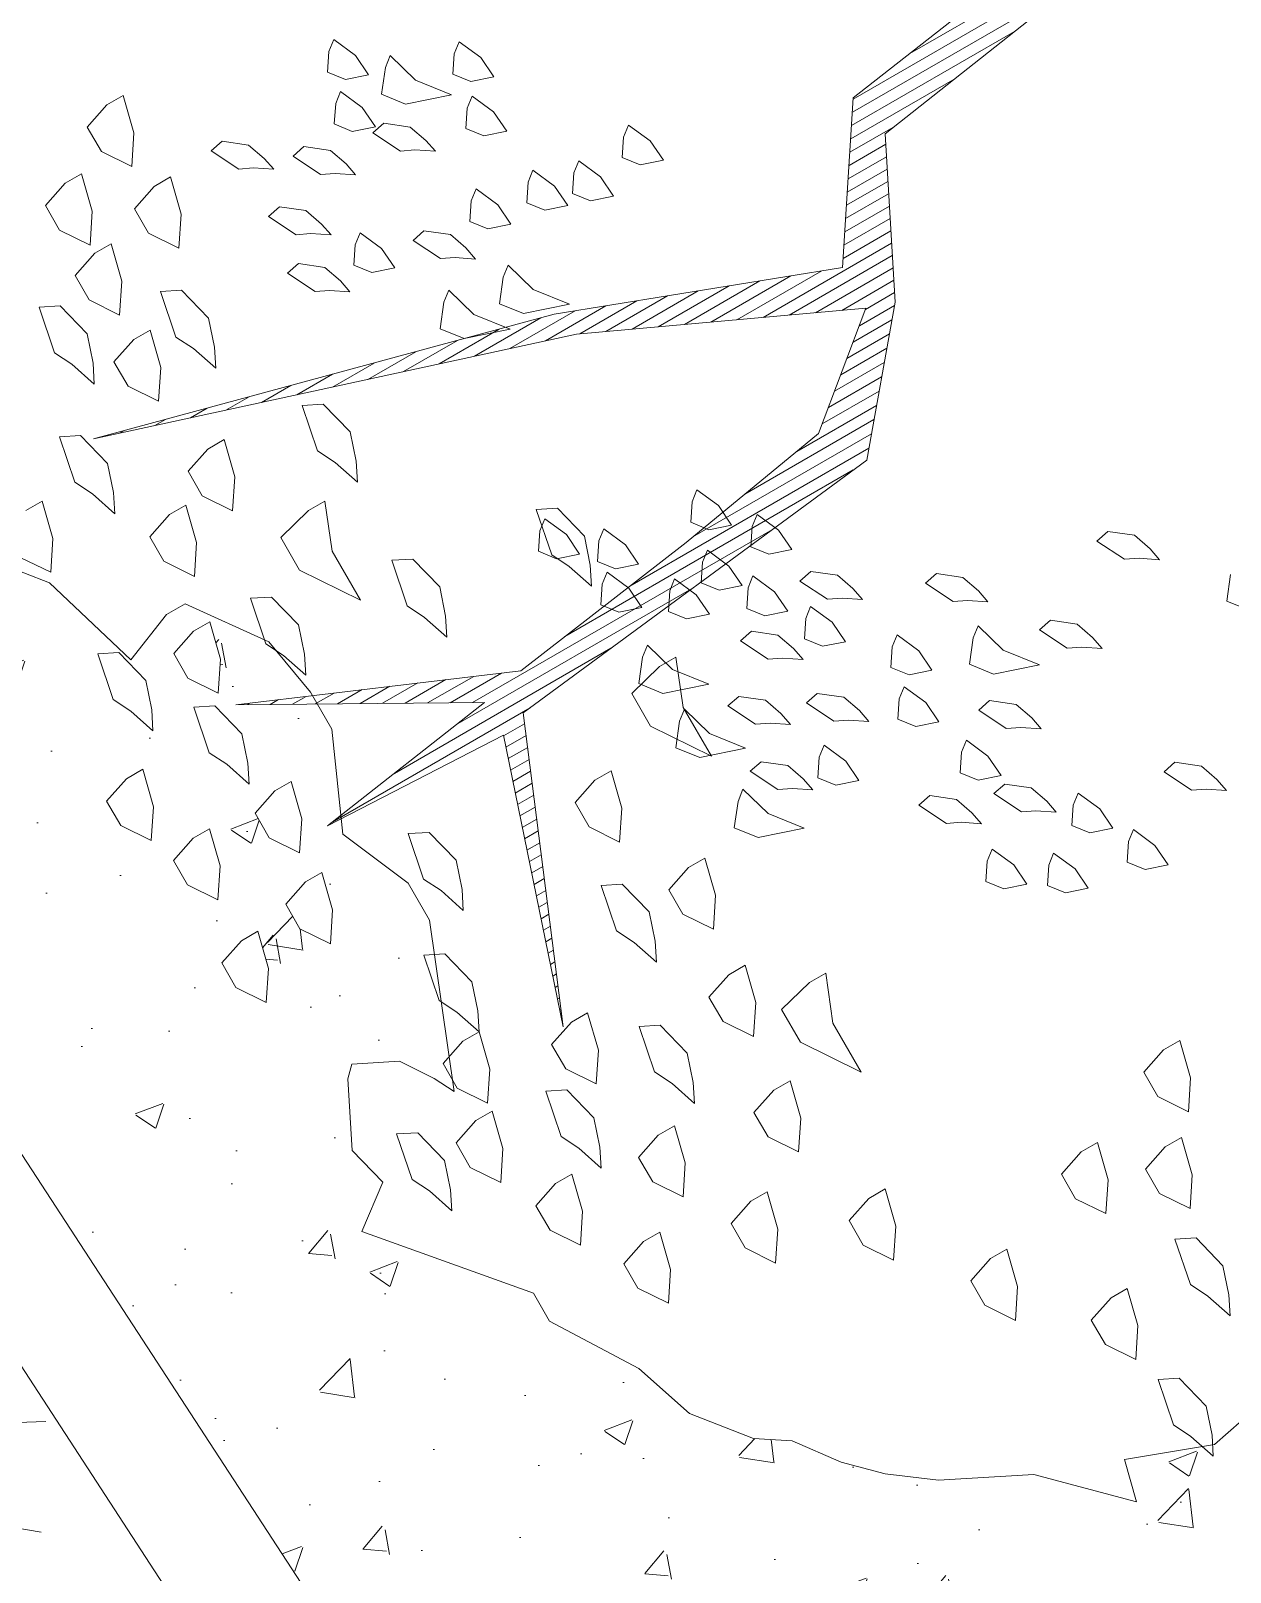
# Model space of a CAD drawing. Header units: metres. Extents: x 12093 to 20303, y 514 to 1412.
# Drawn here: x 19803.73 to 19805.28, y 681.302 to 683.295 of the extents above; entities that cross this region are included whole.
import ezdxf

# ---------------------------------------------------------------- set-up
doc = ezdxf.new("R2010")
doc.units = ezdxf.units.M
doc.layers.get('0').update_dxf_attribs({"lineweight": 13})
for name, color, linetype, lineweight in [('AMBI-GRASS', 104, 'Continuous', 20), ('ARBOLES', 52, 'Continuous', 13), ('grass', 64, 'Continuous', 13), ('MANZANAS-ORIGINALES', 147, 'Continuous', 9)]:
    doc.layers.add(name, color=color, linetype=linetype, lineweight=lineweight)
pattern_1 = [(50, (19136.99335, 73.14804), (0.36436934, -0.03187817), [0.0381, -0.4191]), (355, (19136.99335, 73.14804), (-0.07048565, 0.38211329), [0.03048, -0.33528]), (100.451, (19137.0237, 73.1454), (0.293885, 0.35023338), [0.03238, -0.35618]), (46.1842, (19136.99335, 73.24964), (0.54215808, -0.08408466), [0.05715, -0.62865]), (96.6356, (19137.03853, 73.24264), (0.47480847, 0.4948511), [0.04857, -0.53427]), (351.184, (19136.99335, 73.24964), (0.4748092, 0.49485024), [0.04572, -0.50292]), (21, (19137.04415, 73.22424), (0.30322976, -0.20453104), [0.0381, -0.4191]), (326, (19137.04415, 73.22424), (0.12360406, 0.36837593), [0.03048, -0.33528]), (71.4514, (19137.06942, 73.2072), (0.42683298, 0.16384572), [0.03238, -0.35618]), (37.5, (19136.99335, 73.14804), (0.006177207, 0.169110078), [0, -0.331216, 0, -0.34036, 0, -0.33655]), (7.5, (19136.99335, 73.14804), (0.133639325, 0.20036115), [0, -0.194056, 0, -0.323596, 0, -0.12827]), (327.5, (19136.88007, 73.14804), (0.27118119, -0.011457488), [0, -0.127, 0, -0.39624, 0, -0.52578]), (317.5, (19136.82927, 73.14804), (0.29625836, 0.05085298), [0, -0.1651, 0, -0.263144, 0, -0.37338])]

# ---------------------------------------------------------------- blocks, each defined once
blk = doc.blocks.new('ghgfghgh')
at = {"layer": 'ARBOLES', "lineweight": 20}
for p, q in [((20001.1504, 663.7638), (20001.5824, 664.0132)), ((20001.1042, 663.7276), (20001.3177, 663.8952)), ((20001.3369, 663.8619), (20001.1301, 663.6982)), ((20001.1042, 663.7267), (20001.333, 663.8588)), ((20001.1035, 663.7159), (20001.2843, 663.8203)), ((20001.1028, 663.705), (20001.2357, 663.7818)), ((20001.1021, 663.6942), (20001.187, 663.7433)), ((20001.0953, 663.5894), (20001.1042, 663.7276)), ((20001.1014, 663.6834), (20001.1384, 663.7047)), ((20001.1301, 663.6982), (20001.1383, 663.5611)), ((20001.1007, 663.6725), (20001.1306, 663.6898)), ((20001.1, 663.6617), (20001.1312, 663.6797)), ((20001.0993, 663.6509), (20001.1318, 663.6696)), ((20001.0979, 663.6292), (20001.133, 663.6495)), ((20001.0986, 663.6401), (20001.1324, 663.6596)), ((20001.0972, 663.6184), (20001.1336, 663.6394)), ((20001.0965, 663.6076), (20001.1342, 663.6293)), ((20001.0958, 663.5967), (20001.1348, 663.6193)), ((20001.0306, 663.5487), (20001.1354, 663.6092)), ((20001.052, 663.5506), (20001.136, 663.5991)), ((20000.8603, 663.5513), (20001.0953, 663.5894)), ((20001.0093, 663.5468), (20001.0784, 663.5867)), ((20001.0734, 663.5525), (20001.1366, 663.589)), ((20000.9452, 663.5411), (20001.003, 663.5744)), ((20000.9666, 663.543), (20001.0281, 663.5785)), ((20000.9879, 663.5449), (20001.0532, 663.5826)), ((20001.0947, 663.5544), (20001.1372, 663.579)), ((20000.8812, 663.5354), (20000.9276, 663.5622)), ((20000.9025, 663.5373), (20000.9527, 663.5663)), ((20000.9239, 663.5392), (20000.9778, 663.5704)), ((20001.1141, 663.5552), (20001.1378, 663.5689)), ((20001.1383, 663.5611), (20001.1151, 663.4324)), ((20000.4846, 663.4496), (20000.8603, 663.5513)), ((20000.7953, 663.5171), (20000.8494, 663.5483)), ((20000.8242, 663.5234), (20000.8773, 663.554)), ((20000.8532, 663.5297), (20000.9025, 663.5581)), ((20001.1145, 663.5562), (20000.8784, 663.5351)), ((20001.0759, 663.4541), (20001.1145, 663.5562)), ((20001.1041, 663.5285), (20001.1357, 663.5468)), ((20001.1091, 663.5419), (20001.1378, 663.5585)), ((20000.8784, 663.5351), (20000.4846, 663.4496)), ((20000.7664, 663.5108), (20000.8154, 663.5391)), ((20001.099, 663.5152), (20001.1336, 663.5352)), ((20000.7374, 663.5045), (20000.7814, 663.5299)), ((20001.094, 663.5019), (20001.1315, 663.5236)), ((20000.6795, 663.4919), (20000.7134, 663.5115)), ((20000.7085, 663.4982), (20000.7474, 663.5207)), ((20001.0889, 663.4885), (20001.1294, 663.5119)), ((20000.6506, 663.4856), (20000.6795, 663.5023)), ((20001.0839, 663.4752), (20001.1273, 663.5003)), ((20000.6216, 663.4794), (20000.6455, 663.4931)), ((20001.0788, 663.4619), (20001.1252, 663.4886)), ((20000.5637, 663.4668), (20000.5775, 663.4747)), ((20000.5927, 663.4731), (20000.6115, 663.4839)), ((20001.0581, 663.4395), (20001.1231, 663.477)), ((20001.0157, 663.4046), (20001.121, 663.4654)), ((20000.9678, 663.3651), (20001.0759, 663.4541)), ((20000.9733, 663.3697), (20001.1189, 663.4537)), ((20000.9219, 663.3296), (20001.1168, 663.4421)), ((20001.1151, 663.4324), (20000.8351, 663.2264)), ((20000.8691, 663.2886), (20001.104, 663.4243)), ((20000.7938, 663.2347), (20001.0382, 663.3758)), ((20000.833, 663.2607), (20000.9678, 663.3651)), ((20000.7802, 663.2165), (20000.9723, 663.3274)), ((20000.73, 663.177), (20000.9065, 663.279)), ((20000.6008, 663.233), (20000.833, 663.2607)), ((20000.7754, 663.2346), (20000.8174, 663.2588)), ((20000.6837, 663.2337), (20000.7037, 663.2453)), ((20000.7021, 663.2339), (20000.7264, 663.248)), ((20000.7204, 663.2341), (20000.7492, 663.2507)), ((20000.7388, 663.2342), (20000.7719, 663.2534)), ((20000.7571, 663.2344), (20000.7947, 663.2561)), ((20000.8036, 663.2348), (20000.6008, 663.233)), ((20000.6103, 663.2331), (20000.6126, 663.2344)), ((20000.6287, 663.2332), (20000.6354, 663.2371)), ((20000.647, 663.2334), (20000.6581, 663.2398)), ((20000.6654, 663.2336), (20000.6809, 663.2425)), ((20000.6755, 663.1343), (20000.8036, 663.2348)), ((20000.6797, 663.1376), (20000.8406, 663.2305)), ((20000.8351, 663.2264), (20000.8676, 662.9704)), ((20000.8189, 663.2082), (20000.6755, 663.1343)), ((20000.8676, 662.9704), (20000.8189, 663.2082)), ((20000.8191, 663.2076), (20000.8362, 663.2175)), ((20000.821, 663.1983), (20000.8374, 663.2078)), ((20000.8229, 663.189), (20000.8387, 663.1981)), ((20000.8248, 663.1797), (20000.8399, 663.1884)), ((20000.8267, 663.1703), (20000.8411, 663.1787)), ((20000.8286, 663.161), (20000.8424, 663.169)), ((20000.8305, 663.1517), (20000.8436, 663.1592)), ((20000.8324, 663.1424), (20000.8448, 663.1495)), ((20000.8343, 663.133), (20000.8461, 663.1398)), ((20000.8362, 663.1237), (20000.8473, 663.1301)), ((20000.8381, 663.1144), (20000.8485, 663.1204)), ((20000.8401, 663.1051), (20000.8498, 663.1107)), ((20000.842, 663.0958), (20000.851, 663.101)), ((20000.8439, 663.0864), (20000.8522, 663.0913)), ((20000.8458, 663.0771), (20000.8535, 663.0816)), ((20000.8477, 663.0678), (20000.8547, 663.0718)), ((20000.8496, 663.0585), (20000.8559, 663.0621)), ((20000.8515, 663.0491), (20000.8572, 663.0524)), ((20000.8534, 663.0398), (20000.8584, 663.0427)), ((20000.8553, 663.0305), (20000.8597, 663.033)), ((20000.8572, 663.0212), (20000.8609, 663.0233)), ((20000.8591, 663.0118), (20000.8621, 663.0136)), ((20000.861, 663.0025), (20000.8634, 663.0039)), ((20000.8629, 662.9932), (20000.8646, 662.9941))]:
    blk.add_line(p, q, dxfattribs=at)
at = {"layer": 'grass'}
for p, q in [((20000.6806, 663.7752), (20000.6766, 663.7654)), ((20000.6982, 663.7623), (20000.6806, 663.7752)), ((20000.7828, 663.7734), (20000.7788, 663.7636)), ((20000.8004, 663.7605), (20000.7828, 663.7734)), ((20000.6766, 663.7654), (20000.6755, 663.7487)), ((20000.7089, 663.7465), (20000.6982, 663.7623)), ((20000.7267, 663.7621), (20000.7227, 663.7523)), ((20000.7472, 663.7422), (20000.7267, 663.7621)), ((20000.7788, 663.7636), (20000.7777, 663.7469)), ((20000.8111, 663.7447), (20000.8004, 663.7605)), ((20000.6755, 663.7487), (20000.6902, 663.7427)), ((20000.7227, 663.7523), (20000.7196, 663.7306)), ((20000.6902, 663.7427), (20000.7089, 663.7465)), ((20000.7766, 663.7302), (20000.7472, 663.7422)), ((20000.7777, 663.7469), (20000.7924, 663.7409)), ((20000.7924, 663.7409), (20000.8111, 663.7447)), ((20000.509, 663.7297), (20000.4957, 663.722)), ((20000.5177, 663.6992), (20000.509, 663.7297)), ((20000.6822, 663.7231), (20000.681, 663.7064)), ((20000.6862, 663.7329), (20000.6822, 663.7231)), ((20000.7038, 663.7199), (20000.6862, 663.7329)), ((20000.7196, 663.7306), (20000.7392, 663.7226)), ((20000.7392, 663.7226), (20000.7766, 663.7302)), ((20000.7933, 663.7291), (20000.7893, 663.7193)), ((20000.8109, 663.7162), (20000.7933, 663.7291)), ((20000.4957, 663.722), (20000.4796, 663.7038)), ((20000.7145, 663.7041), (20000.7038, 663.7199)), ((20000.7893, 663.7193), (20000.7882, 663.7026)), ((20000.8216, 663.7004), (20000.8109, 663.7162)), ((20000.4796, 663.7038), (20000.4911, 663.6839)), ((20000.5159, 663.6716), (20000.5177, 663.6992)), ((20000.681, 663.7064), (20000.6957, 663.7003)), ((20000.6957, 663.7003), (20000.7145, 663.7041)), ((20000.7125, 663.6992), (20000.7214, 663.707)), ((20000.735, 663.6843), (20000.7125, 663.6992)), ((20000.7214, 663.707), (20000.743, 663.7039)), ((20000.743, 663.7039), (20000.7557, 663.693)), ((20000.7882, 663.7026), (20000.8029, 663.6966)), ((20000.8029, 663.6966), (20000.8216, 663.7004)), ((20000.921, 663.7055), (20000.9169, 663.6957)), ((20000.9386, 663.6926), (20000.921, 663.7055)), ((20000.5806, 663.6845), (20000.5895, 663.6923)), ((20000.5895, 663.6923), (20000.6111, 663.6892)), ((20000.6111, 663.6892), (20000.6238, 663.6783)), ((20000.6474, 663.6801), (20000.6563, 663.6879)), ((20000.6563, 663.6879), (20000.6779, 663.6847)), ((20000.7468, 663.6852), (20000.735, 663.6843)), ((20000.7635, 663.6841), (20000.7468, 663.6852)), ((20000.7557, 663.693), (20000.7635, 663.6841)), ((20000.9169, 663.6957), (20000.9158, 663.679)), ((20000.9493, 663.6768), (20000.9386, 663.6926)), ((20000.4911, 663.6839), (20000.5159, 663.6716)), ((20000.6031, 663.6696), (20000.5806, 663.6845)), ((20000.6238, 663.6783), (20000.6316, 663.6694)), ((20000.6699, 663.6651), (20000.6474, 663.6801)), ((20000.6779, 663.6847), (20000.6906, 663.6738)), ((20000.6906, 663.6738), (20000.6984, 663.6649)), ((20000.8804, 663.6763), (20000.8764, 663.6665)), ((20000.898, 663.6634), (20000.8804, 663.6763)), ((20000.9158, 663.679), (20000.9305, 663.673)), ((20000.9305, 663.673), (20000.9493, 663.6768)), ((20000.475, 663.6657), (20000.4617, 663.658)), ((20000.4837, 663.6353), (20000.475, 663.6657)), ((20000.5474, 663.6632), (20000.5341, 663.6555)), ((20000.5561, 663.6328), (20000.5474, 663.6632)), ((20000.6149, 663.6705), (20000.6031, 663.6696)), ((20000.6316, 663.6694), (20000.6149, 663.6705)), ((20000.6817, 663.666), (20000.6699, 663.6651)), ((20000.6984, 663.6649), (20000.6817, 663.666)), ((20000.843, 663.6688), (20000.839, 663.6589)), ((20000.8606, 663.6558), (20000.843, 663.6688)), ((20000.8764, 663.6665), (20000.8753, 663.6498)), ((20000.9087, 663.6476), (20000.898, 663.6634)), ((20000.4617, 663.658), (20000.4456, 663.6399)), ((20000.5341, 663.6555), (20000.518, 663.6373)), ((20000.7967, 663.6534), (20000.7927, 663.6436)), ((20000.8143, 663.6405), (20000.7967, 663.6534)), ((20000.839, 663.6589), (20000.8379, 663.6422)), ((20000.8713, 663.64), (20000.8606, 663.6558)), ((20000.8753, 663.6498), (20000.89, 663.6438)), ((20000.89, 663.6438), (20000.9087, 663.6476)), ((20000.4456, 663.6399), (20000.4571, 663.6199)), ((20000.482, 663.6077), (20000.4837, 663.6353)), ((20000.518, 663.6373), (20000.5295, 663.6174)), ((20000.6274, 663.631), (20000.6363, 663.6388)), ((20000.6363, 663.6388), (20000.6579, 663.6357)), ((20000.6579, 663.6357), (20000.6706, 663.6248)), ((20000.7927, 663.6436), (20000.7916, 663.6269)), ((20000.825, 663.6246), (20000.8143, 663.6405)), ((20000.8379, 663.6422), (20000.8526, 663.6362)), ((20000.8526, 663.6362), (20000.8713, 663.64)), ((20000.5543, 663.6051), (20000.5561, 663.6328)), ((20000.6499, 663.6161), (20000.6274, 663.631)), ((20000.6706, 663.6248), (20000.6784, 663.6159)), ((20000.7916, 663.6269), (20000.8063, 663.6208)), ((20000.8063, 663.6208), (20000.825, 663.6246)), ((20000.4571, 663.6199), (20000.482, 663.6077)), ((20000.5295, 663.6174), (20000.5543, 663.6051)), ((20000.6617, 663.617), (20000.6499, 663.6161)), ((20000.6784, 663.6159), (20000.6617, 663.617)), ((20000.702, 663.6177), (20000.698, 663.6079)), ((20000.7196, 663.6048), (20000.702, 663.6177)), ((20000.7452, 663.6115), (20000.7541, 663.6193)), ((20000.7677, 663.5966), (20000.7452, 663.6115)), ((20000.7541, 663.6193), (20000.7757, 663.6162)), ((20000.7757, 663.6162), (20000.7884, 663.6053)), ((20000.4858, 663.601), (20000.4697, 663.5828)), ((20000.4991, 663.6087), (20000.4858, 663.601)), ((20000.5078, 663.5783), (20000.4991, 663.6087)), ((20000.698, 663.6079), (20000.6969, 663.5912)), ((20000.7303, 663.589), (20000.7196, 663.6048)), ((20000.7795, 663.5975), (20000.7677, 663.5966)), ((20000.7962, 663.5963), (20000.7795, 663.5975)), ((20000.7884, 663.6053), (20000.7962, 663.5963)), ((20000.6428, 663.5847), (20000.6517, 663.5925)), ((20000.6653, 663.5698), (20000.6428, 663.5847)), ((20000.6517, 663.5925), (20000.6733, 663.5894)), ((20000.6733, 663.5894), (20000.686, 663.5785)), ((20000.6969, 663.5912), (20000.7116, 663.5852)), ((20000.7116, 663.5852), (20000.7303, 663.589)), ((20000.8227, 663.5912), (20000.8187, 663.5814)), ((20000.8432, 663.5714), (20000.8227, 663.5912)), ((20000.4697, 663.5828), (20000.4812, 663.5629)), ((20000.506, 663.5506), (20000.5078, 663.5783)), ((20000.686, 663.5785), (20000.6938, 663.5696)), ((20000.8187, 663.5814), (20000.8156, 663.5598)), ((20000.4812, 663.5629), (20000.506, 663.5506)), ((20000.5393, 663.5698), (20000.5564, 663.5709)), ((20000.5518, 663.5327), (20000.5393, 663.5698)), ((20000.5564, 663.5709), (20000.5784, 663.5481)), ((20000.6771, 663.5707), (20000.6653, 663.5698)), ((20000.6938, 663.5696), (20000.6771, 663.5707)), ((20000.7704, 663.5611), (20000.7673, 663.5395)), ((20000.7744, 663.5709), (20000.7704, 663.5611)), ((20000.7949, 663.5511), (20000.7744, 663.5709)), ((20000.8156, 663.5598), (20000.8352, 663.5518)), ((20000.8352, 663.5518), (20000.8727, 663.5594)), ((20000.8727, 663.5594), (20000.8432, 663.5714)), ((20000.4403, 663.557), (20000.4574, 663.558)), ((20000.4528, 663.5199), (20000.4403, 663.557)), ((20000.4574, 663.558), (20000.4794, 663.5353)), ((20000.5784, 663.5481), (20000.5833, 663.5243)), ((20000.8243, 663.5391), (20000.7949, 663.5511)), ((20000.4794, 663.5353), (20000.4843, 663.5115)), ((20000.5308, 663.5384), (20000.5175, 663.5307)), ((20000.5395, 663.5079), (20000.5308, 663.5384)), ((20000.7673, 663.5395), (20000.7869, 663.5315)), ((20000.7869, 663.5315), (20000.8243, 663.5391)), ((20000.5175, 663.5307), (20000.5014, 663.5125)), ((20000.5661, 663.5233), (20000.5518, 663.5327)), ((20000.5843, 663.5072), (20000.5661, 663.5233)), ((20000.5833, 663.5243), (20000.5843, 663.5072)), ((20000.4671, 663.5105), (20000.4528, 663.5199)), ((20000.4853, 663.4944), (20000.4671, 663.5105)), ((20000.4843, 663.5115), (20000.4853, 663.4944)), ((20000.5014, 663.5125), (20000.5129, 663.4926)), ((20000.5378, 663.4803), (20000.5395, 663.5079)), ((20000.5129, 663.4926), (20000.5378, 663.4803)), ((20000.6549, 663.477), (20000.672, 663.478)), ((20000.6674, 663.4399), (20000.6549, 663.477)), ((20000.672, 663.478), (20000.694, 663.4553)), ((20000.5348, 663.4605), (20000.5435, 663.4655)), ((20000.4569, 663.4514), (20000.4741, 663.4524)), ((20000.4695, 663.4143), (20000.4569, 663.4514)), ((20000.4741, 663.4524), (20000.4961, 663.4296)), ((20000.5058, 663.4542), (20000.5095, 663.4563)), ((20000.5912, 663.4491), (20000.5779, 663.4414)), ((20000.5999, 663.4187), (20000.5912, 663.4491)), ((20000.694, 663.4553), (20000.6989, 663.4315)), ((20000.5779, 663.4414), (20000.5618, 663.4233)), ((20000.6818, 663.4305), (20000.6674, 663.4399)), ((20000.4961, 663.4296), (20000.5009, 663.4059)), ((20000.5618, 663.4233), (20000.5733, 663.4033)), ((20000.6999, 663.4144), (20000.6818, 663.4305)), ((20000.6989, 663.4315), (20000.6999, 663.4144)), ((20000.4838, 663.4048), (20000.4695, 663.4143)), ((20000.5981, 663.3911), (20000.5999, 663.4187)), ((20000.4429, 663.3989), (20000.4296, 663.3913)), ((20000.4516, 663.3685), (20000.4429, 663.3989)), ((20000.502, 663.3887), (20000.4838, 663.4048)), ((20000.5009, 663.4059), (20000.502, 663.3887)), ((20000.5733, 663.4033), (20000.5981, 663.3911)), ((20000.6733, 663.399), (20000.66, 663.3913)), ((20000.6792, 663.3581), (20000.6733, 663.399)), ((20000.9727, 663.3984), (20000.9716, 663.3817)), ((20000.9767, 663.4082), (20000.9727, 663.3984)), ((20000.9943, 663.3953), (20000.9767, 663.4082)), ((20000.5467, 663.388), (20000.5306, 663.3698)), ((20000.56, 663.3956), (20000.5467, 663.388)), ((20000.5687, 663.3652), (20000.56, 663.3956)), ((20000.66, 663.3913), (20000.6373, 663.3693)), ((20000.8457, 663.3922), (20000.8629, 663.3932)), ((20000.8583, 663.3551), (20000.8457, 663.3922)), ((20000.8527, 663.3845), (20000.8486, 663.3747)), ((20000.8703, 663.3716), (20000.8527, 663.3845)), ((20000.8629, 663.3932), (20000.8849, 663.3704)), ((20001.005, 663.3794), (20000.9943, 663.3953)), ((20001.0257, 663.3881), (20001.0217, 663.3783)), ((20001.0433, 663.3752), (20001.0257, 663.3881)), ((20000.8486, 663.3747), (20000.8475, 663.358)), ((20000.881, 663.3558), (20000.8703, 663.3716)), ((20000.9008, 663.3763), (20000.8968, 663.3665)), ((20000.9184, 663.3634), (20000.9008, 663.3763)), ((20000.9716, 663.3817), (20000.9863, 663.3756)), ((20000.9863, 663.3756), (20001.005, 663.3794)), ((20001.0217, 663.3783), (20001.0206, 663.3616)), ((20001.054, 663.3594), (20001.0433, 663.3752)), ((20001.3028, 663.3664), (20001.3118, 663.3742)), ((20001.3118, 663.3742), (20001.3334, 663.3711)), ((20001.3334, 663.3711), (20001.3461, 663.3601)), ((20000.4498, 663.3409), (20000.4516, 663.3685)), ((20000.5306, 663.3698), (20000.5421, 663.3499)), ((20000.567, 663.3376), (20000.5687, 663.3652)), ((20000.6373, 663.3693), (20000.6526, 663.3427)), ((20000.8849, 663.3704), (20000.8897, 663.3466)), ((20000.8968, 663.3665), (20000.8957, 663.3498)), ((20000.9291, 663.3476), (20000.9184, 663.3634)), ((20000.9852, 663.3589), (20000.9812, 663.3491)), ((20001.0028, 663.346), (20000.9852, 663.3589)), ((20001.0206, 663.3616), (20001.0353, 663.3556)), ((20001.0353, 663.3556), (20001.054, 663.3594)), ((20001.3254, 663.3515), (20001.3028, 663.3664)), ((20001.3461, 663.3601), (20001.3539, 663.3512)), ((20000.4487, 663.3322), (20000.3966, 663.3525)), ((20000.425, 663.3531), (20000.4498, 663.3409)), ((20000.5421, 663.3499), (20000.567, 663.3376)), ((20000.7023, 663.3182), (20000.6792, 663.3581)), ((20000.7278, 663.3507), (20000.745, 663.3517)), ((20000.7404, 663.3136), (20000.7278, 663.3507)), ((20000.745, 663.3517), (20000.767, 663.329)), ((20000.8475, 663.358), (20000.8622, 663.352)), ((20000.8726, 663.3456), (20000.8583, 663.3551)), ((20000.8622, 663.352), (20000.881, 663.3558)), ((20000.8897, 663.3466), (20000.8908, 663.3295)), ((20000.8957, 663.3498), (20000.9104, 663.3438)), ((20000.9104, 663.3438), (20000.9291, 663.3476)), ((20000.9812, 663.3491), (20000.9801, 663.3324)), ((20001.0135, 663.3302), (20001.0028, 663.346)), ((20001.3372, 663.3523), (20001.3254, 663.3515)), ((20001.3539, 663.3512), (20001.3372, 663.3523)), ((20000.6526, 663.3427), (20000.7023, 663.3182)), ((20000.8908, 663.3295), (20000.8726, 663.3456)), ((20000.9035, 663.3409), (20000.8994, 663.3311)), ((20000.9211, 663.328), (20000.9035, 663.3409)), ((20000.9585, 663.3355), (20000.9545, 663.3257)), ((20000.9761, 663.3226), (20000.9585, 663.3355)), ((20001.0224, 663.338), (20001.0184, 663.3282)), ((20001.04, 663.3251), (20001.0224, 663.338)), ((20001.0607, 663.3338), (20001.0696, 663.3416)), ((20001.0832, 663.3189), (20001.0607, 663.3338)), ((20001.0696, 663.3416), (20001.0912, 663.3385)), ((20001.0912, 663.3385), (20001.1039, 663.3276)), ((20001.163, 663.332), (20001.1719, 663.3398)), ((20001.1719, 663.3398), (20001.1935, 663.3367)), ((20001.1935, 663.3367), (20001.2062, 663.3258)), ((20001.4118, 663.339), (20001.4087, 663.3174)), ((20000.5151, 663.2696), (20000.4487, 663.3322)), ((20000.6127, 663.3197), (20000.6299, 663.3207)), ((20000.6299, 663.3207), (20000.6519, 663.298)), ((20000.767, 663.329), (20000.7718, 663.3052)), ((20000.8994, 663.3311), (20000.8983, 663.3144)), ((20000.9318, 663.3121), (20000.9211, 663.328)), ((20000.9545, 663.3257), (20000.9534, 663.309)), ((20000.9868, 663.3068), (20000.9761, 663.3226)), ((20000.9801, 663.3324), (20000.9948, 663.3264)), ((20000.9948, 663.3264), (20001.0135, 663.3302)), ((20001.0184, 663.3282), (20001.0173, 663.3115)), ((20001.0507, 663.3093), (20001.04, 663.3251)), ((20001.1039, 663.3276), (20001.1117, 663.3187)), ((20001.1855, 663.3171), (20001.163, 663.332)), ((20001.2062, 663.3258), (20001.214, 663.3169)), ((20000.5593, 663.3153), (20000.5442, 663.3066)), ((20000.6277, 663.2842), (20000.5593, 663.3153)), ((20000.6253, 663.2826), (20000.6127, 663.3197)), ((20000.7547, 663.3041), (20000.7404, 663.3136)), ((20000.8983, 663.3144), (20000.913, 663.3084)), ((20000.913, 663.3084), (20000.9318, 663.3121)), ((20000.9534, 663.309), (20000.9681, 663.303)), ((20001.0173, 663.3115), (20001.032, 663.3055)), ((20001.032, 663.3055), (20001.0507, 663.3093)), ((20001.0694, 663.3131), (20001.0654, 663.3033)), ((20001.087, 663.3002), (20001.0694, 663.3131)), ((20001.095, 663.3198), (20001.0832, 663.3189)), ((20001.1117, 663.3187), (20001.095, 663.3198)), ((20001.1973, 663.318), (20001.1855, 663.3171)), ((20001.214, 663.3169), (20001.1973, 663.318)), ((20001.4087, 663.3174), (20001.4283, 663.3094)), ((20000.5442, 663.3066), (20000.5151, 663.2696)), ((20000.5795, 663.3005), (20000.5662, 663.2928)), ((20000.5882, 663.2701), (20000.5795, 663.3005)), ((20000.6519, 663.298), (20000.6568, 663.2742)), ((20000.7729, 663.288), (20000.7547, 663.3041)), ((20000.7718, 663.3052), (20000.7729, 663.288)), ((20000.9681, 663.303), (20000.9868, 663.3068)), ((20001.0654, 663.3033), (20001.0643, 663.2866)), ((20001.0977, 663.2843), (20001.087, 663.3002)), ((20001.206, 663.2973), (20001.202, 663.2875)), ((20001.2265, 663.2775), (20001.206, 663.2973)), ((20001.2561, 663.294), (20001.265, 663.3018)), ((20001.265, 663.3018), (20001.2866, 663.2987)), ((20001.2866, 663.2987), (20001.2993, 663.2877)), ((20000.5662, 663.2928), (20000.5501, 663.2747)), ((20000.6615, 663.2432), (20000.6277, 663.2842)), ((20001.0122, 663.285), (20001.0211, 663.2928)), ((20001.0347, 663.2701), (20001.0122, 663.285)), ((20001.0211, 663.2928), (20001.0427, 663.2897)), ((20001.0427, 663.2897), (20001.0554, 663.2788)), ((20001.0643, 663.2866), (20001.079, 663.2806)), ((20001.079, 663.2806), (20001.0977, 663.2843)), ((20001.14, 663.2899), (20001.136, 663.2801)), ((20001.1576, 663.277), (20001.14, 663.2899)), ((20001.202, 663.2875), (20001.1989, 663.2659)), ((20001.2786, 663.279), (20001.2561, 663.294)), ((20001.2993, 663.2877), (20001.3071, 663.2788)), ((20000.4882, 663.2744), (20000.5053, 663.2754)), ((20000.5007, 663.2373), (20000.4882, 663.2744)), ((20000.5053, 663.2754), (20000.5273, 663.2527)), ((20000.5501, 663.2747), (20000.5616, 663.2547)), ((20000.6396, 663.2732), (20000.6253, 663.2826)), ((20000.6578, 663.257), (20000.6396, 663.2732)), ((20000.6568, 663.2742), (20000.6578, 663.257)), ((20000.9324, 663.2718), (20000.9293, 663.2502)), ((20000.9364, 663.2816), (20000.9324, 663.2718)), ((20000.9569, 663.2618), (20000.9364, 663.2816)), ((20000.9596, 663.2717), (20000.9463, 663.264)), ((20000.9655, 663.2308), (20000.9596, 663.2717)), ((20001.0465, 663.271), (20001.0347, 663.2701)), ((20001.0632, 663.2699), (20001.0465, 663.271)), ((20001.0554, 663.2788), (20001.0632, 663.2699)), ((20001.136, 663.2801), (20001.1349, 663.2634)), ((20001.1683, 663.2612), (20001.1576, 663.277)), ((20001.2559, 663.2655), (20001.2265, 663.2775)), ((20001.2904, 663.2799), (20001.2786, 663.279)), ((20001.3071, 663.2788), (20001.2904, 663.2799)), ((20000.5864, 663.2424), (20000.5882, 663.2701)), ((20000.9463, 663.264), (20000.9235, 663.242)), ((20000.9863, 663.2498), (20000.9569, 663.2618)), ((20001.1349, 663.2634), (20001.1496, 663.2574)), ((20001.1496, 663.2574), (20001.1683, 663.2612)), ((20001.1989, 663.2659), (20001.2185, 663.2579)), ((20001.2185, 663.2579), (20001.2559, 663.2655)), ((20000.5273, 663.2527), (20000.5322, 663.2289)), ((20000.5616, 663.2547), (20000.5864, 663.2424)), ((20000.9293, 663.2502), (20000.9489, 663.2422)), ((20000.9489, 663.2422), (20000.9863, 663.2498)), ((20001.1456, 663.2476), (20001.1416, 663.2378)), ((20001.1632, 663.2347), (20001.1456, 663.2476)), ((20000.5151, 663.2278), (20000.5007, 663.2373)), ((20000.6789, 663.2129), (20000.6615, 663.2432)), ((20000.9235, 663.242), (20000.9389, 663.2154)), ((20001.0019, 663.232), (20001.0109, 663.2398)), ((20001.0109, 663.2398), (20001.0325, 663.2367)), ((20001.0325, 663.2367), (20001.0452, 663.2257)), ((20001.0659, 663.2344), (20001.0748, 663.2422)), ((20001.0884, 663.2195), (20001.0659, 663.2344)), ((20001.0748, 663.2422), (20001.0964, 663.2391)), ((20001.0964, 663.2391), (20001.1091, 663.2282)), ((20001.1416, 663.2378), (20001.1405, 663.2211)), ((20001.1739, 663.2189), (20001.1632, 663.2347)), ((20001.2064, 663.2285), (20001.2153, 663.2363)), ((20001.2153, 663.2363), (20001.237, 663.2332)), ((20001.237, 663.2332), (20001.2497, 663.2222)), ((20000.5332, 663.2117), (20000.5151, 663.2278)), ((20000.5322, 663.2289), (20000.5332, 663.2117)), ((20000.5665, 663.2309), (20000.5836, 663.232)), ((20000.579, 663.1938), (20000.5665, 663.2309)), ((20000.5836, 663.232), (20000.6056, 663.2092)), ((20000.9665, 663.2293), (20000.9625, 663.2195)), ((20000.9885, 663.1909), (20000.9655, 663.2308)), ((20000.987, 663.2095), (20000.9665, 663.2293)), ((20001.0244, 663.2171), (20001.0019, 663.232)), ((20001.0452, 663.2257), (20001.053, 663.2168)), ((20001.1002, 663.2204), (20001.0884, 663.2195)), ((20001.1169, 663.2193), (20001.1002, 663.2204)), ((20001.1091, 663.2282), (20001.1169, 663.2193)), ((20001.1405, 663.2211), (20001.1552, 663.2151)), ((20001.2289, 663.2135), (20001.2064, 663.2285)), ((20001.2497, 663.2222), (20001.2574, 663.2133)), ((20000.6056, 663.2092), (20000.6105, 663.1854)), ((20000.688, 663.1274), (20000.6789, 663.2129)), ((20000.9389, 663.2154), (20000.9885, 663.1909)), ((20000.9625, 663.2195), (20000.9594, 663.1979)), ((20001.0164, 663.1975), (20000.987, 663.2095)), ((20001.0363, 663.218), (20001.0244, 663.2171)), ((20001.053, 663.2168), (20001.0363, 663.218)), ((20001.1552, 663.2151), (20001.1739, 663.2189)), ((20001.2407, 663.2144), (20001.2289, 663.2135)), ((20001.2574, 663.2133), (20001.2407, 663.2144)), ((20000.9594, 663.1979), (20000.979, 663.1899)), ((20000.979, 663.1899), (20001.0164, 663.1975)), ((20001.0804, 663.1999), (20001.0764, 663.1901)), ((20001.098, 663.187), (20001.0804, 663.1999)), ((20001.1964, 663.204), (20001.1924, 663.1942)), ((20001.214, 663.191), (20001.1964, 663.204)), ((20000.5934, 663.1844), (20000.579, 663.1938)), ((20000.6115, 663.1683), (20000.5934, 663.1844)), ((20000.6105, 663.1854), (20000.6115, 663.1683)), ((20001.0202, 663.1787), (20001.0291, 663.1865)), ((20001.0291, 663.1865), (20001.0507, 663.1834)), ((20001.0507, 663.1834), (20001.0634, 663.1725)), ((20001.0764, 663.1901), (20001.0752, 663.1734)), ((20001.1087, 663.1712), (20001.098, 663.187)), ((20001.1924, 663.1942), (20001.1913, 663.1775)), ((20001.2247, 663.1752), (20001.214, 663.191)), ((20001.3575, 663.1782), (20001.3664, 663.186)), ((20001.3664, 663.186), (20001.388, 663.1828)), ((20001.388, 663.1828), (20001.4007, 663.1719)), ((20000.5115, 663.1726), (20000.4954, 663.1544)), ((20000.5248, 663.1803), (20000.5115, 663.1726)), ((20000.5335, 663.1498), (20000.5248, 663.1803)), ((20000.6458, 663.1703), (20000.6325, 663.1627)), ((20000.6545, 663.1399), (20000.6458, 663.1703)), ((20000.8934, 663.1714), (20000.8773, 663.1533)), ((20000.9067, 663.1791), (20000.8934, 663.1714)), ((20000.9154, 663.1487), (20000.9067, 663.1791)), ((20001.0427, 663.1638), (20001.0202, 663.1787)), ((20001.0634, 663.1725), (20001.0712, 663.1636)), ((20001.0752, 663.1734), (20001.0899, 663.1674)), ((20001.0899, 663.1674), (20001.1087, 663.1712)), ((20001.1913, 663.1775), (20001.206, 663.1714)), ((20001.206, 663.1714), (20001.2247, 663.1752)), ((20001.38, 663.1632), (20001.3575, 663.1782)), ((20001.4007, 663.1719), (20001.4085, 663.163)), ((20000.6325, 663.1627), (20000.6164, 663.1445)), ((20001.0142, 663.164), (20001.0102, 663.1542)), ((20001.0347, 663.1442), (20001.0142, 663.164)), ((20001.0545, 663.1647), (20001.0427, 663.1638)), ((20001.0712, 663.1636), (20001.0545, 663.1647)), ((20001.1577, 663.1512), (20001.1666, 663.159)), ((20001.1666, 663.159), (20001.1882, 663.1558)), ((20001.2187, 663.1605), (20001.2276, 663.1683)), ((20001.2412, 663.1456), (20001.2187, 663.1605)), ((20001.2276, 663.1683), (20001.2492, 663.1652)), ((20001.2492, 663.1652), (20001.2619, 663.1543)), ((20001.2875, 663.161), (20001.2835, 663.1512)), ((20001.3051, 663.1481), (20001.2875, 663.161)), ((20001.3918, 663.1641), (20001.38, 663.1632)), ((20001.4085, 663.163), (20001.3918, 663.1641)), ((20000.4954, 663.1544), (20000.5069, 663.1345)), ((20000.5317, 663.1222), (20000.5335, 663.1498)), ((20000.8773, 663.1533), (20000.8888, 663.1333)), ((20000.9136, 663.121), (20000.9154, 663.1487)), ((20001.0102, 663.1542), (20001.0071, 663.1326)), ((20001.1802, 663.1362), (20001.1577, 663.1512)), ((20001.1882, 663.1558), (20001.2009, 663.1449)), ((20001.2009, 663.1449), (20001.2087, 663.136)), ((20001.253, 663.1465), (20001.2412, 663.1456)), ((20001.2697, 663.1454), (20001.253, 663.1465)), ((20001.2619, 663.1543), (20001.2697, 663.1454)), ((20001.2835, 663.1512), (20001.2824, 663.1345)), ((20001.3158, 663.1323), (20001.3051, 663.1481)), ((20000.5069, 663.1345), (20000.5317, 663.1222)), ((20000.6164, 663.1445), (20000.6279, 663.1245)), ((20000.6527, 663.1123), (20000.6545, 663.1399)), ((20000.8888, 663.1333), (20000.9136, 663.121)), ((20001.0071, 663.1326), (20001.0267, 663.1246)), ((20001.0267, 663.1246), (20001.0641, 663.1322)), ((20001.0641, 663.1322), (20001.0347, 663.1442)), ((20001.192, 663.1371), (20001.1802, 663.1362)), ((20001.2087, 663.136), (20001.192, 663.1371)), ((20001.2824, 663.1345), (20001.2971, 663.1285)), ((20001.2971, 663.1285), (20001.3158, 663.1323)), ((20000.566, 663.1243), (20000.5499, 663.1061)), ((20000.5793, 663.1319), (20000.566, 663.1243)), ((20000.588, 663.1015), (20000.5793, 663.1319)), ((20000.6279, 663.1245), (20000.6527, 663.1123)), ((20000.7412, 663.0875), (20000.688, 663.1274)), ((20000.7412, 663.1279), (20000.7583, 663.1289)), ((20000.7538, 663.0908), (20000.7412, 663.1279)), ((20000.7583, 663.1289), (20000.7804, 663.1062)), ((20001.3285, 663.1214), (20001.3274, 663.1046)), ((20001.3325, 663.1312), (20001.3285, 663.1214)), ((20001.3501, 663.1182), (20001.3325, 663.1312)), ((20000.9832, 663.108), (20000.9699, 663.1003)), ((20000.9919, 663.0776), (20000.9832, 663.108)), ((20001.2174, 663.1153), (20001.2134, 663.1055)), ((20001.235, 663.1024), (20001.2174, 663.1153)), ((20001.2675, 663.112), (20001.2635, 663.1022)), ((20001.2851, 663.0991), (20001.2675, 663.112)), ((20001.3608, 663.1024), (20001.3501, 663.1182)), ((20000.5499, 663.1061), (20000.5614, 663.0862)), ((20000.5862, 663.0739), (20000.588, 663.1015)), ((20000.6709, 663.0962), (20000.6576, 663.0885)), ((20000.6796, 663.0657), (20000.6709, 663.0962)), ((20000.7804, 663.1062), (20000.7852, 663.0824)), ((20000.9699, 663.1003), (20000.9538, 663.0822)), ((20001.2134, 663.1055), (20001.2123, 663.0888)), ((20001.2457, 663.0866), (20001.235, 663.1024)), ((20001.2635, 663.1022), (20001.2624, 663.0855)), ((20001.2958, 663.0833), (20001.2851, 663.0991)), ((20001.3274, 663.1046), (20001.3421, 663.0986)), ((20001.3421, 663.0986), (20001.3608, 663.1024)), ((20000.5614, 663.0862), (20000.5862, 663.0739)), ((20000.6576, 663.0885), (20000.6415, 663.0703)), ((20000.7587, 663.0573), (20000.7412, 663.0875)), ((20000.7681, 663.0814), (20000.7538, 663.0908)), ((20000.7852, 663.0824), (20000.7862, 663.0652)), ((20000.8985, 663.0857), (20000.9157, 663.0868)), ((20000.9111, 663.0487), (20000.8985, 663.0857)), ((20000.9157, 663.0868), (20000.9377, 663.064)), ((20000.9538, 663.0822), (20000.9653, 663.0622)), ((20001.2123, 663.0888), (20001.227, 663.0828)), ((20001.227, 663.0828), (20001.2457, 663.0866)), ((20001.2624, 663.0855), (20001.2771, 663.0795)), ((20001.2771, 663.0795), (20001.2958, 663.0833)), ((20000.6415, 663.0703), (20000.653, 663.0504)), ((20000.7862, 663.0652), (20000.7681, 663.0814)), ((20000.9901, 663.05), (20000.9919, 663.0776)), ((20000.6778, 663.0381), (20000.6796, 663.0657)), ((20000.7788, 662.9176), (20000.7587, 663.0573)), ((20000.9377, 663.064), (20000.9425, 663.0402)), ((20000.9653, 663.0622), (20000.9901, 663.05)), ((20000.6187, 663.0483), (20000.6054, 663.0406)), ((20000.6274, 663.0179), (20000.6187, 663.0483)), ((20000.653, 663.0504), (20000.6778, 663.0381)), ((20000.9254, 663.0392), (20000.9111, 663.0487)), ((20000.6054, 663.0406), (20000.5893, 663.0225)), ((20000.9436, 663.0231), (20000.9254, 663.0392)), ((20000.9425, 663.0402), (20000.9436, 663.0231)), ((20000.5893, 663.0225), (20000.6008, 663.0025)), ((20000.754, 663.0289), (20000.7712, 663.0299)), ((20000.7666, 662.9918), (20000.754, 663.0289)), ((20000.7712, 663.0299), (20000.7932, 663.0072)), ((20001.016, 663.0206), (20001.0027, 663.0129)), ((20001.0247, 662.9901), (20001.016, 663.0206)), ((20000.6256, 662.9903), (20000.6274, 663.0179)), ((20000.7932, 663.0072), (20000.798, 662.9834)), ((20001.0027, 663.0129), (20000.9865, 662.9947)), ((20001.0684, 663.0065), (20001.0456, 662.9845)), ((20001.0817, 663.0142), (20001.0684, 663.0065)), ((20001.0876, 662.9733), (20001.0817, 663.0142)), ((20000.6008, 663.0025), (20000.6256, 662.9903)), ((20000.9865, 662.9947), (20000.9981, 662.9748)), ((20000.7809, 662.9824), (20000.7666, 662.9918)), ((20000.7991, 662.9663), (20000.7809, 662.9824)), ((20000.798, 662.9834), (20000.7991, 662.9663)), ((20000.8649, 662.9839), (20000.8658, 662.9844)), ((20000.8876, 662.9819), (20000.8743, 662.9742)), ((20000.8963, 662.9515), (20000.8876, 662.9819)), ((20001.0229, 662.9625), (20001.0247, 662.9901)), ((20001.0456, 662.9845), (20001.061, 662.9579)), ((20000.8743, 662.9742), (20000.8582, 662.9561)), ((20000.8668, 662.9746), (20000.8671, 662.9747)), ((20000.9295, 662.9707), (20000.9467, 662.9717)), ((20000.9421, 662.9336), (20000.9295, 662.9707)), ((20000.9467, 662.9717), (20000.9687, 662.9489)), ((20000.9981, 662.9748), (20001.0229, 662.9625)), ((20001.1106, 662.9334), (20001.0876, 662.9733)), ((20000.7858, 662.9586), (20000.7697, 662.9404)), ((20000.7991, 662.9663), (20000.7858, 662.9586)), ((20000.8078, 662.9358), (20000.7991, 662.9663)), ((20001.061, 662.9579), (20001.1106, 662.9334)), ((20001.3705, 662.9593), (20001.3572, 662.9516)), ((20001.3792, 662.9288), (20001.3705, 662.9593)), ((20000.8582, 662.9561), (20000.8697, 662.9361)), ((20000.8945, 662.9238), (20000.8963, 662.9515)), ((20000.9687, 662.9489), (20000.9735, 662.9251)), ((20001.3572, 662.9516), (20001.3411, 662.9334)), ((20000.6921, 662.928), (20000.6953, 662.94)), ((20000.6953, 662.94), (20000.7343, 662.9423)), ((20000.7343, 662.9423), (20000.7625, 662.9284)), ((20000.7697, 662.9404), (20000.7812, 662.9205)), ((20000.806, 662.9082), (20000.8078, 662.9358)), ((20000.8697, 662.9361), (20000.8945, 662.9238)), ((20000.9564, 662.9241), (20000.9421, 662.9336)), ((20001.3411, 662.9334), (20001.3526, 662.9135)), ((20000.6956, 662.8695), (20000.6921, 662.928)), ((20000.7625, 662.9284), (20000.7788, 662.9176)), ((20000.7812, 662.9205), (20000.806, 662.9082)), ((20000.8536, 662.9179), (20000.8707, 662.919)), ((20000.8707, 662.919), (20000.8927, 662.8962)), ((20000.9746, 662.908), (20000.9564, 662.9241)), ((20000.9735, 662.9251), (20000.9746, 662.908)), ((20001.0393, 662.9188), (20001.0232, 662.9006)), ((20001.0526, 662.9264), (20001.0393, 662.9188)), ((20001.0613, 662.896), (20001.0526, 662.9264)), ((20001.3774, 662.9012), (20001.3792, 662.9288)), ((20000.8661, 662.8809), (20000.8536, 662.9179)), ((20001.3526, 662.9135), (20001.3774, 662.9012)), ((20000.7965, 662.8939), (20000.7804, 662.8757)), ((20000.8098, 662.9016), (20000.7965, 662.8939)), ((20000.8185, 662.8711), (20000.8098, 662.9016)), ((20000.8927, 662.8962), (20000.8976, 662.8724)), ((20001.0232, 662.9006), (20001.0347, 662.8807)), ((20001.0595, 662.8684), (20001.0613, 662.896)), ((20000.7318, 662.8831), (20000.749, 662.8841)), ((20000.7444, 662.846), (20000.7318, 662.8831)), ((20000.749, 662.8841), (20000.771, 662.8614)), ((20000.9451, 662.8822), (20000.929, 662.864)), ((20000.9584, 662.8898), (20000.9451, 662.8822)), ((20000.9672, 662.8594), (20000.9584, 662.8898)), ((20000.7207, 662.8437), (20000.6956, 662.8695)), ((20000.7804, 662.8757), (20000.7919, 662.8558)), ((20000.8168, 662.8435), (20000.8185, 662.8711)), ((20000.8804, 662.8714), (20000.8661, 662.8809)), ((20000.8986, 662.8553), (20000.8804, 662.8714)), ((20000.8976, 662.8724), (20000.8986, 662.8553)), ((20001.0347, 662.8807), (20001.0595, 662.8684)), ((20001.2899, 662.8685), (20001.2738, 662.8503)), ((20001.3032, 662.8761), (20001.2899, 662.8685)), ((20001.3119, 662.8457), (20001.3032, 662.8761)), ((20001.3585, 662.8726), (20001.3424, 662.8544)), ((20001.3718, 662.8802), (20001.3585, 662.8726)), ((20001.3805, 662.8498), (20001.3718, 662.8802)), ((20000.771, 662.8614), (20000.7758, 662.8376)), ((20000.7919, 662.8558), (20000.8168, 662.8435)), ((20000.929, 662.864), (20000.9406, 662.844)), ((20000.9654, 662.8318), (20000.9672, 662.8594)), ((20000.7035, 662.8035), (20000.7207, 662.8437)), ((20000.7587, 662.8366), (20000.7444, 662.846)), ((20000.8748, 662.8504), (20000.8615, 662.8427)), ((20000.8835, 662.82), (20000.8748, 662.8504)), ((20000.9406, 662.844), (20000.9654, 662.8318)), ((20001.2738, 662.8503), (20001.2853, 662.8303)), ((20001.3102, 662.8181), (20001.3119, 662.8457)), ((20001.3424, 662.8544), (20001.3539, 662.8345)), ((20001.3787, 662.8222), (20001.3805, 662.8498)), ((20000.7769, 662.8205), (20000.7587, 662.8366)), ((20000.7758, 662.8376), (20000.7769, 662.8205)), ((20000.8615, 662.8427), (20000.8454, 662.8246)), ((20001.0339, 662.8359), (20001.0206, 662.8282)), ((20001.0426, 662.8055), (20001.0339, 662.8359)), ((20001.1301, 662.8382), (20001.1168, 662.8305)), ((20001.1388, 662.8078), (20001.1301, 662.8382)), ((20001.3539, 662.8345), (20001.3787, 662.8222)), ((20000.8454, 662.8246), (20000.8569, 662.8046)), ((20000.8817, 662.7924), (20000.8835, 662.82)), ((20001.0206, 662.8282), (20001.0045, 662.81)), ((20001.1168, 662.8305), (20001.1007, 662.8124)), ((20001.2853, 662.8303), (20001.3102, 662.8181)), ((20001.0045, 662.81), (20001.016, 662.7901)), ((20001.1007, 662.8124), (20001.1122, 662.7924)), ((20001.137, 662.7802), (20001.1388, 662.8078)), ((20000.8435, 662.7532), (20000.7035, 662.8035)), ((20000.8569, 662.8046), (20000.8817, 662.7924)), ((20000.9332, 662.7954), (20000.917, 662.7773)), ((20000.9465, 662.8031), (20000.9332, 662.7954)), ((20000.9552, 662.7727), (20000.9465, 662.8031)), ((20001.0408, 662.7778), (20001.0426, 662.8055)), ((20001.3664, 662.7974), (20001.3836, 662.7984)), ((20001.379, 662.7603), (20001.3664, 662.7974)), ((20001.3836, 662.7984), (20001.4056, 662.7756)), ((20001.016, 662.7901), (20001.0408, 662.7778)), ((20001.1122, 662.7924), (20001.137, 662.7802)), ((20001.216, 662.7815), (20001.1999, 662.7633)), ((20001.2293, 662.7891), (20001.216, 662.7815)), ((20001.2381, 662.7587), (20001.2293, 662.7891)), ((20000.917, 662.7773), (20000.9286, 662.7573)), ((20000.9534, 662.7451), (20000.9552, 662.7727)), ((20001.4056, 662.7756), (20001.4104, 662.7519)), ((20000.9286, 662.7573), (20000.9534, 662.7451)), ((20001.1999, 662.7633), (20001.2115, 662.7434)), ((20001.2363, 662.7311), (20001.2381, 662.7587)), ((20001.3276, 662.7572), (20001.3143, 662.7495)), ((20001.3363, 662.7268), (20001.3276, 662.7572)), ((20001.3933, 662.7508), (20001.379, 662.7603)), ((20000.8566, 662.7305), (20000.8435, 662.7532)), ((20001.2115, 662.7434), (20001.2363, 662.7311)), ((20001.3143, 662.7495), (20001.2982, 662.7314)), ((20001.4115, 662.7347), (20001.3933, 662.7508)), ((20001.4104, 662.7519), (20001.4115, 662.7347)), ((20000.9294, 662.6918), (20000.8566, 662.7305)), ((20001.2982, 662.7314), (20001.3097, 662.7114)), ((20001.3345, 662.6991), (20001.3363, 662.7268)), ((20001.3097, 662.7114), (20001.3345, 662.6991)), ((20000.9707, 662.6552), (20000.9294, 662.6918)), ((20001.3527, 662.683), (20001.3698, 662.6841)), ((20001.3652, 662.6459), (20001.3527, 662.683)), ((20001.3698, 662.6841), (20001.3918, 662.6613)), ((20001.0228, 662.6348), (20000.9707, 662.6552)), ((20001.3918, 662.6613), (20001.3967, 662.6375)), ((20001.4322, 662.6594), (20001.3988, 662.63)), ((20001.3795, 662.6365), (20001.3652, 662.6459)), ((20001.0542, 662.6328), (20001.0228, 662.6348)), ((20001.0944, 662.6156), (20001.0542, 662.6328)), ((20001.3988, 662.63), (20001.3252, 662.6177)), ((20001.3977, 662.6204), (20001.3795, 662.6365)), ((20001.3967, 662.6375), (20001.3977, 662.6204)), ((20001.3988, 662.63), (20001.3988, 662.63)), ((20001.3252, 662.6177), (20001.3351, 662.5831)), ((20001.1302, 662.606), (20001.0944, 662.6156)), ((20001.1736, 662.6008), (20001.1302, 662.606)), ((20001.2515, 662.6055), (20001.1736, 662.6008)), ((20001.3351, 662.5831), (20001.2515, 662.6055))]:
    blk.add_line(p, q, dxfattribs=at)
blk = doc.blocks.new('Arbust11')
for p, q in [((0.0501, 0.4794), (0.2901, 0.0832)), ((0.0564, 0.4762), (0.3649, 0.1425))]:
    blk.add_line(p, q)

msp = doc.modelspace()

# ---------------------------------------------------------------- hatches: boundary and pattern name
at = {"layer": 'grass'}
h = msp.add_hatch(dxfattribs=at)
h.set_pattern_fill('AR-CONC', color=256, scale=0.002, style=0)
h.set_pattern_definition(pattern_1)
h.paths.add_polyline_path([(19804.1329, 682.2565), (19804.1308, 682.2766), (19804.1131, 682.2675), (19804.1304, 682.281), (19804.1186, 682.3922), (19804.0997, 682.425), (19803.9946, 682.424), (19804.0934, 682.4358), (19804.0909, 682.4402), (19804.0464, 682.4942), (19804.0335, 682.5027), (19804.0318, 682.5078), (19803.9289, 682.5546), (19803.9049, 682.5408), (19803.8587, 682.4821), (19803.7535, 682.5813), (19803.6708, 682.6136), (19803.6367, 682.5619), (19803.6111, 682.591), (19803.5406, 682.6259), (19803.5163, 682.6681), (19803.5523, 682.703), (19803.5562, 682.7052), (19803.5236, 682.7924), (19803.1332, 682.2117), (19803.5345, 682.1234), (19803.8758, 681.6001), (19804.1676, 681.8243), (19804.1451, 681.8476), (19804.1395, 681.9404), (19804.1446, 681.9593), (19804.2064, 681.963), (19804.2512, 681.9409), (19804.2771, 681.9238), (19804.2749, 681.9385), (19804.2625, 681.96), (19804.2705, 681.9691), (19804.2604, 682.0397), (19804.2576, 682.0416), (19804.2377, 682.1004), (19804.2515, 682.1012), (19804.2451, 682.1453), (19804.2174, 682.1933)])
h.paths.add_polyline_path([(19803.8275, 682.2994), (19803.8531, 682.3282), (19803.8742, 682.3404), (19803.888, 682.2921), (19803.8851, 682.2483), (19803.8458, 682.2678)], flags=16)
h.paths.add_polyline_path([(19803.9139, 682.2228), (19803.9395, 682.2516), (19803.9606, 682.2638), (19803.9744, 682.2155), (19803.9716, 682.1717), (19803.9322, 682.1912)], flags=16)
h.paths.add_polyline_path([(19803.836, 682.4309), (19803.8161, 682.4897), (19803.8433, 682.4913), (19803.8782, 682.4552), (19803.8859, 682.4175), (19803.8875, 682.3903), (19803.8587, 682.4159)], flags=16)
h.paths.add_polyline_path([(19803.9601, 682.3619), (19803.9403, 682.4208), (19803.9674, 682.4224), (19804.0023, 682.3863), (19804.0101, 682.3486), (19804.0117, 682.3214), (19803.9829, 682.3469)], flags=16)
h.paths.add_polyline_path([(19803.9325, 682.4585), (19803.9143, 682.4901), (19803.9398, 682.5189), (19803.9609, 682.5311), (19803.9747, 682.4828), (19803.9719, 682.439)], flags=16)
h.paths.add_polyline_path([(19803.9765, 682.0902), (19804.002, 682.119), (19804.0231, 682.1311), (19804.0369, 682.0829), (19804.0341, 682.0391), (19803.9947, 682.0585)], flags=16)
h.paths.add_polyline_path([(19804.0194, 682.2837), (19804.0449, 682.3125), (19804.066, 682.3247), (19804.0798, 682.2764), (19804.077, 682.2326), (19804.0377, 682.252)], flags=16)
h.paths.add_polyline_path([(19804.0592, 682.166), (19804.0847, 682.1949), (19804.1058, 682.207), (19804.1196, 682.1588), (19804.1168, 682.1149), (19804.0775, 682.1344)], flags=16)
h = msp.add_hatch(dxfattribs=at)
h.set_pattern_fill('AR-CONC', color=256, scale=0.002, style=0)
h.set_pattern_definition(pattern_1)
h.paths.add_polyline_path([(19807.3941, 680.8914), (19806.7005, 681.9059), (19806.7002, 681.883), (19806.7279, 681.835), (19806.7487, 681.799), (19806.7625, 681.775), (19806.7454, 681.7492), (19806.7542, 681.7063), (19806.727, 681.6426), (19806.6929, 681.5909), (19806.523, 681.5248), (19806.506, 681.499), (19806.4271, 681.4694), (19806.3721, 681.4537), (19806.3172, 681.438), (19806.2623, 681.4223), (19806.2074, 681.4066), (19806.1885, 681.4116), (19806.1488, 681.4527), (19806.1003, 681.5367), (19806.0915, 681.5796), (19806.0758, 681.6345), (19806.0776, 681.6412), (19806.0702, 681.6539), (19806.0856, 681.6712), (19806.0859, 681.6724), (19806.0768, 681.7356), (19806.0532, 681.7565), (19806.0304, 681.7715), (19806.0132, 681.8226), (19805.9239, 681.7868), (19805.9243, 681.7805), (19805.9262, 681.7816), (19805.94, 681.7334), (19805.9372, 681.6896), (19805.9295, 681.6934), (19805.9332, 681.631), (19805.9404, 681.6352), (19805.9542, 681.5869), (19805.9531, 681.5699), (19806.0043, 681.4813), (19805.9822, 681.4365), (19805.9651, 681.4106), (19805.9291, 681.3899), (19805.8912, 681.4), (19805.8345, 681.4152), (19805.7777, 681.4304), (19805.6369, 681.3972), (19805.6148, 681.3524), (19805.546, 681.3607), (19805.4906, 681.4566), (19805.4781, 681.5614), (19805.4587, 681.6782), (19805.4181, 681.7485), (19805.3847, 681.6237), (19805.4115, 681.7498), (19805.3285, 681.7448), (19805.3421, 681.6975), (19805.3392, 681.6537), (19805.3135, 681.6664), (19805.3027, 681.5881), (19805.3134, 681.5143), (19805.2603, 681.4677), (19805.2577, 681.4672), (19805.2586, 681.4524), (19805.2444, 681.465), (19805.1435, 681.4482), (19805.1592, 681.3933), (19805.0268, 681.4288), (19804.9031, 681.4214), (19804.8343, 681.4297), (19804.7775, 681.4449), (19804.7138, 681.4721), (19804.664, 681.4753), (19804.5814, 681.5076), (19804.5158, 681.5657), (19804.4004, 681.6271), (19804.3796, 681.6631), (19804.1576, 681.7428), (19804.1848, 681.8065), (19804.1676, 681.8243), (19803.8758, 681.6001), (19805.2499, 679.493)])
h.paths.add_polyline_path([(19805.4355, 681.414), (19805.4066, 681.4395), (19805.3839, 681.4545), (19805.364, 681.5133), (19805.3912, 681.515), (19805.4261, 681.4789), (19805.4338, 681.4411)], flags=16)
h.paths.add_polyline_path([(19805.4667, 681.5304), (19805.4378, 681.5559), (19805.4151, 681.5709), (19805.3952, 681.6298), (19805.4224, 681.6314), (19805.4573, 681.5953), (19805.465, 681.5576)], flags=16)
h.paths.add_polyline_path([(19806.0301, 681.5042), (19806.0119, 681.5358), (19806.0374, 681.5646), (19806.0585, 681.5768), (19806.0723, 681.5286), (19806.0695, 681.4847)], flags=16)
h.paths.add_polyline_path([(19805.3669, 681.5571), (19805.3275, 681.5766), (19805.3092, 681.6082), (19805.3348, 681.637), (19805.3559, 681.6492), (19805.3697, 681.6009)], flags=16)

# ---------------------------------------------------------------- linework, layer by layer
at = {"layer": 'MANZANAS-ORIGINALES'}
for p, q in [((19803.5345, 682.1234), (19805.2499, 679.493)), ((19803.4423, 681.9901), (19805.1243, 679.4111))]:
    msp.add_line(p, q, dxfattribs=at)

# ---------------------------------------------------------------- block references
at = {"layer": 'AMBI-GRASS', "ltscale": 0.05, "xscale": 1.499999999998325, "yscale": 1.499999999998325, "zscale": 1.499999999998325, "rotation": 49.16166176348414}
msp.add_blockref('Arbust11', (19803.5529, 680.9432), dxfattribs=at)
at = {"layer": 'Defpoints', "lineweight": 20, "xscale": 1.586003757394792, "yscale": 1.586003757394792, "zscale": 1.586003757394792}
msp.add_blockref('ghgfghgh', (-11917.0333, -369.466), dxfattribs=at)

doc.saveas('drawing.dxf')
